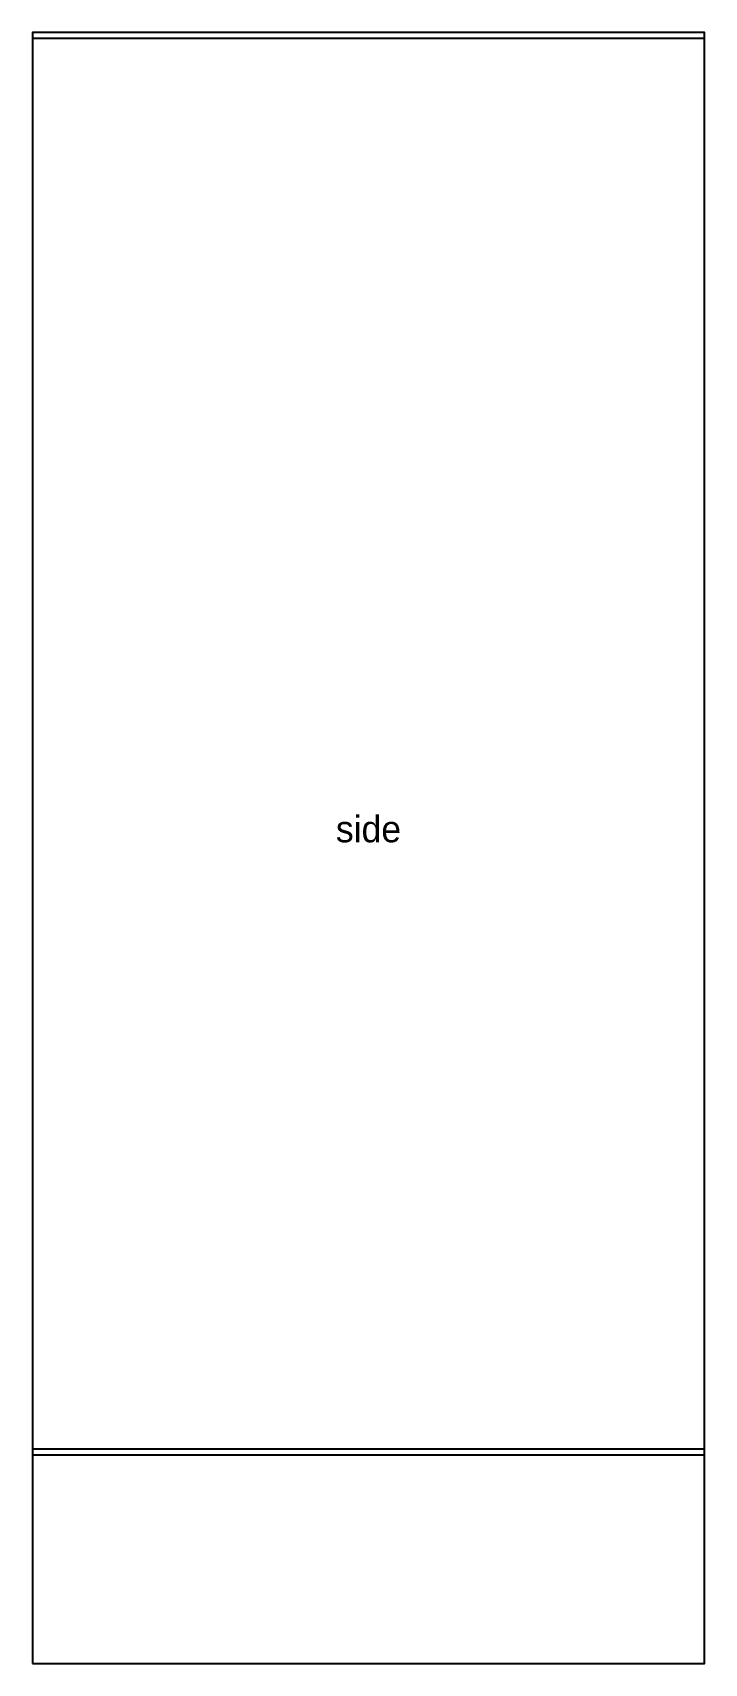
# Model space of a CAD drawing. Header units: millimetres. Extents: x 0 to 354, y 0 to 860.
import ezdxf
from ezdxf.enums import TextEntityAlignment as Align

# ---------------------------------------------------------------- set-up
doc = ezdxf.new("R2010")
doc.units = ezdxf.units.MM
for name, color, linetype in [('CUT_OUTSIDE', 7, 'Continuous'), ('NOTES', 8, 'Continuous'), ('POCKET_3MM', 3, 'Continuous')]:
    doc.layers.add(name, color=color, linetype=linetype)

msp = doc.modelspace()

# ---------------------------------------------------------------- linework, layer by layer
at = {"layer": 'CUT_OUTSIDE'}
msp.add_lwpolyline([(0, 0), (354, 0), (354, 860), (0, 860)], close=True, dxfattribs=at)
at = {"layer": 'POCKET_3MM'}
for points in [[(0, 857), (354, 857), (354, 860), (0, 860)], [(0, 110), (354, 110), (354, 113), (0, 113)]]:
    msp.add_lwpolyline(points, close=True, dxfattribs=at)

# ---------------------------------------------------------------- texts
at = {"layer": 'NOTES'}
msp.add_text('side', height=14, dxfattribs=at).set_placement((177, 440), align=Align.MIDDLE_CENTER)

doc.saveas('drawing.dxf')
